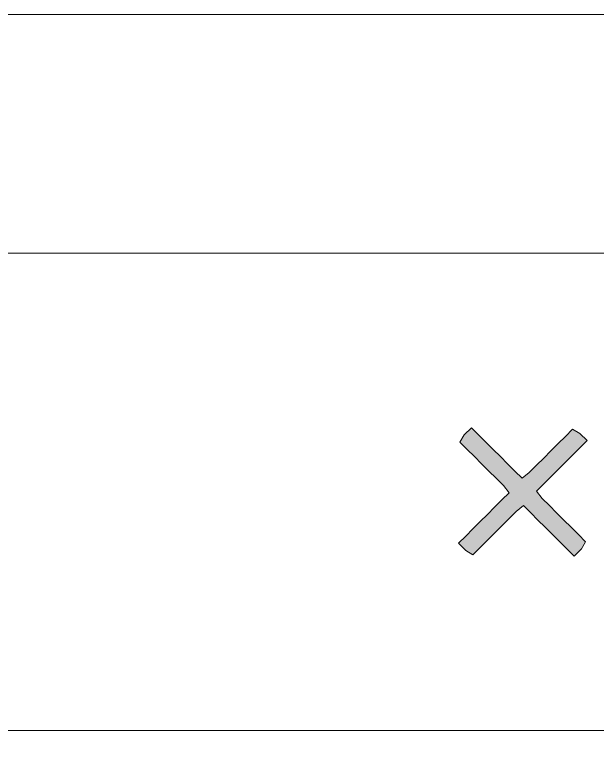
# Model space of a CAD drawing. Extents: x 0 to 1265, y 1 to 2486.
# Drawn here: x 730.2 to 793.6, y 2406.5 to 2486 of the extents above; entities that cross this region are included whole.
import ezdxf

# ---------------------------------------------------------------- set-up
doc = ezdxf.new("R2010")
doc.units = 0
doc.layers.get('0').update_dxf_attribs({"lineweight": 0})

msp = doc.modelspace()

# ---------------------------------------------------------------- hatches: boundary and pattern name
at = {"true_color": 0xbfbfbf}
h = msp.add_hatch(color=256, dxfattribs=at)
h.dxf.hatch_style = 1
h.paths.add_polyline_path([(792.5, 2439.59), (791.713, 2440.377), (790.926, 2440.836), (790.139, 2440.049), (789.352, 2439.262), (788.566, 2438.476), (787.779, 2437.689), (786.992, 2436.902), (786.205, 2436.115), (785.418, 2435.492), (784.631, 2436.279), (783.844, 2437.066), (783.057, 2437.853), (782.271, 2438.639), (781.484, 2439.426), (780.697, 2440.213), (779.91, 2441), (779.123, 2440.213), (778.664, 2439.426), (779.451, 2438.639), (780.237, 2437.853), (781.024, 2437.066), (781.811, 2436.279), (782.598, 2435.492), (783.385, 2434.705), (784.008, 2433.918), (783.221, 2433.131), (782.434, 2432.344), (781.647, 2431.557), (780.861, 2430.771), (780.074, 2429.984), (779.287, 2429.197), (778.5, 2428.41), (779.287, 2427.623), (780.074, 2427.164), (780.861, 2427.951), (781.647, 2428.738), (782.434, 2429.524), (783.221, 2430.311), (784.008, 2431.098), (784.795, 2431.885), (785.582, 2432.508), (786.369, 2431.721), (787.156, 2430.934), (787.943, 2430.147), (788.729, 2429.361), (789.516, 2428.574), (790.303, 2427.787), (791.09, 2427), (791.877, 2427.787), (792.336, 2428.574), (791.549, 2429.361), (790.762, 2430.147), (789.976, 2430.934), (789.189, 2431.721), (788.402, 2432.508), (787.615, 2433.295), (786.992, 2434.082), (787.779, 2434.869), (788.566, 2435.656), (789.352, 2436.442), (790.139, 2437.229), (790.926, 2438.016), (791.713, 2438.803), (792.5, 2439.59)])

# ---------------------------------------------------------------- linework, layer by layer
at = {"true_color": 0x1f1f1f}
msp.add_lwpolyline([(0, 2486), (1265, 2486), (1265, 0.656), (0, 0.656), (0, 2486)], dxfattribs=at)
at = {"true_color": 0x4d5156}
for points in [[(917.5, 2408), (244.5, 2408), (244.5, 2408), (239.428, 2408.5), (234.55, 2409.979), (230.055, 2412.382), (226.115, 2415.615), (222.882, 2419.555), (220.479, 2424.05), (219, 2428.928), (218.5, 2434), (218.5, 2434), (218.5, 2434), (219, 2439.072), (220.479, 2443.95), (222.882, 2448.445), (226.115, 2452.385), (230.055, 2455.618), (234.55, 2458.021), (239.428, 2459.5), (244.5, 2460), (244.5, 2460)], [(244.5, 2460), (917.5, 2460)]]:
    msp.add_lwpolyline(points, dxfattribs=at)
at = {"true_color": 0xbfbfbf}
msp.add_lwpolyline([(792.5, 2439.59), (791.713, 2440.377), (790.926, 2440.836), (790.139, 2440.049), (789.352, 2439.262), (788.566, 2438.476), (787.779, 2437.689), (786.992, 2436.902), (786.205, 2436.115), (785.418, 2435.492), (784.631, 2436.279), (783.844, 2437.066), (783.057, 2437.853), (782.271, 2438.639), (781.484, 2439.426), (780.697, 2440.213), (779.91, 2441), (779.123, 2440.213), (778.664, 2439.426), (779.451, 2438.639), (780.237, 2437.853), (781.024, 2437.066), (781.811, 2436.279), (782.598, 2435.492), (783.385, 2434.705), (784.008, 2433.918), (783.221, 2433.131), (782.434, 2432.344), (781.647, 2431.557), (780.861, 2430.771), (780.074, 2429.984), (779.287, 2429.197), (778.5, 2428.41), (779.287, 2427.623), (780.074, 2427.164), (780.861, 2427.951), (781.647, 2428.738), (782.434, 2429.524), (783.221, 2430.311), (784.008, 2431.098), (784.795, 2431.885), (785.582, 2432.508), (786.369, 2431.721), (787.156, 2430.934), (787.943, 2430.147), (788.729, 2429.361), (789.516, 2428.574), (790.303, 2427.787), (791.09, 2427), (791.877, 2427.787), (792.336, 2428.574), (791.549, 2429.361), (790.762, 2430.147), (789.976, 2430.934), (789.189, 2431.721), (788.402, 2432.508), (787.615, 2433.295), (786.992, 2434.082), (787.779, 2434.869), (788.566, 2435.656), (789.352, 2436.442), (790.139, 2437.229), (790.926, 2438.016), (791.713, 2438.803), (792.5, 2439.59), (792.5, 2439.59)], dxfattribs=at)

doc.saveas('drawing.dxf')
